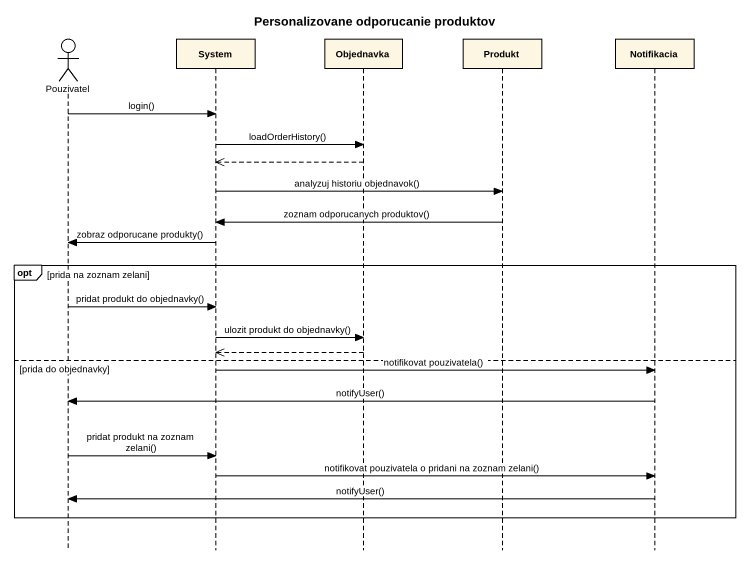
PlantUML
@startuml
title Personalizovane odporucanie produktov
hide footbox
actor Pouzivatel
participant System
participant Objednavka
participant Produkt
participant Notifikacia

Pouzivatel -> System : login()
System -> Objednavka : loadOrderHistory()
Objednavka -->> System
System -> Produkt : analyzuj historiu objednavok()
Produkt -> System : zoznam odporucanych produktov()
System -> Pouzivatel : zobraz odporucane produkty()
opt prida na zoznam zelani
  Pouzivatel -> System : pridat produkt do objednavky()
  System -> Objednavka : ulozit produkt do objednavky()
  Objednavka -->> System
else prida do objednavky
  System -> Notifikacia : notifikovat pouzivatela()
  Notifikacia -> Pouzivatel : notifyUser()
  Pouzivatel -> System : pridat produkt na zoznam zelani()
  System -> Notifikacia : notifikovat pouzivatela o pridani na zoznam zelani()
  Notifikacia -> Pouzivatel : notifyUser()
end
@enduml
